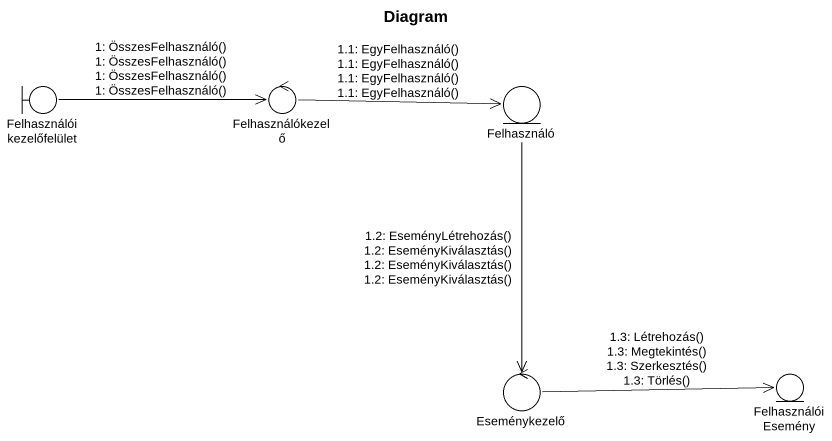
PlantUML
@startuml
title Diagram
boundary "Felhasználói kezelőfelület" as Felhasználói_kezelőfelület
control Felhasználókezelő
entity Felhasználó
control Eseménykezelő
entity FelhasználóiEsemény
Felhasználói_kezelőfelület -right-> Felhasználókezelő : 1: ÖsszesFelhasználó()\n1: ÖsszesFelhasználó()\n1: ÖsszesFelhasználó()\n1: ÖsszesFelhasználó()
Felhasználókezelő -right-> Felhasználó : 1.1: EgyFelhasználó()\n1.1: EgyFelhasználó()\n1.1: EgyFelhasználó()\n1.1: EgyFelhasználó()
Felhasználó --> Eseménykezelő : 1.2: EseményLétrehozás()\n1.2: EseményKiválasztás()\n1.2: EseményKiválasztás()\n1.2: EseményKiválasztás()
Eseménykezelő -right-> FelhasználóiEsemény : 1.3: Létrehozás()\n1.3: Megtekintés()\n1.3: Szerkesztés()\n1.3: Törlés()
@enduml
